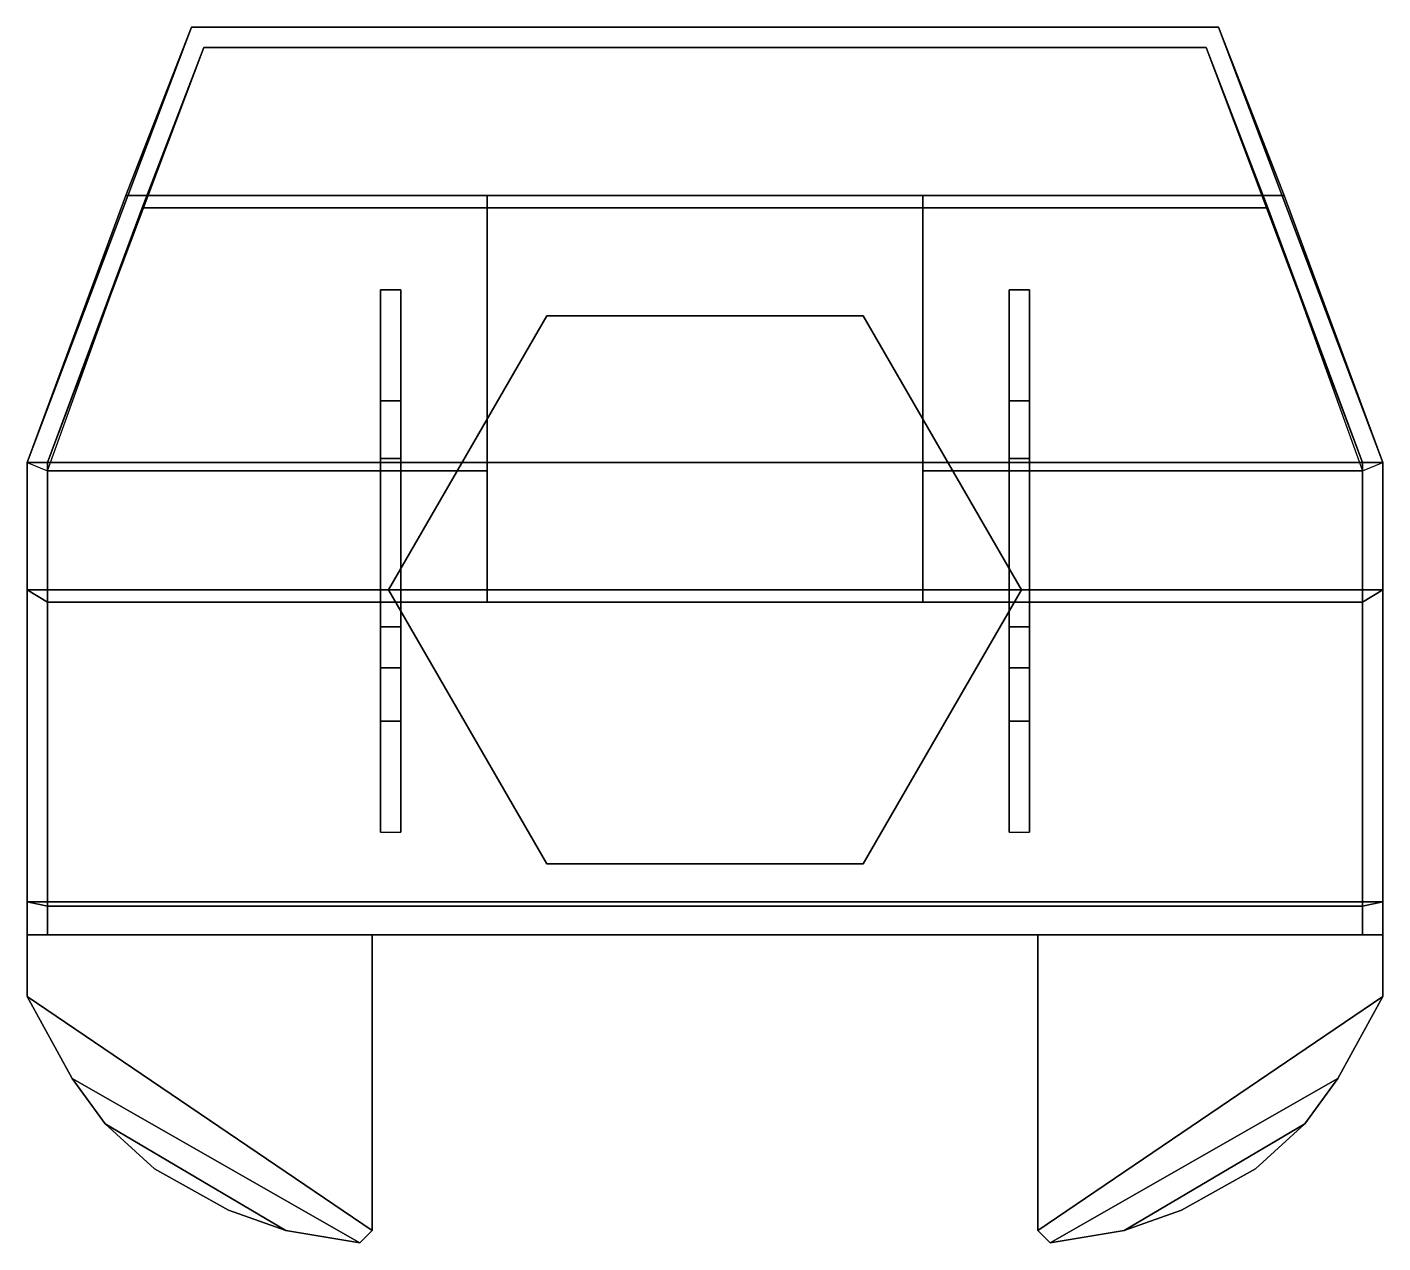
# Model space of a CAD drawing. Extents: x -1.65 to 1.65, y -1.59 to 1.37.
import ezdxf

# ---------------------------------------------------------------- set-up
doc = ezdxf.new("R2010")
doc.units = 0
doc.layers.add('TURRET', color=2, linetype='CONTINUOUS')

msp = doc.modelspace()

# ---------------------------------------------------------------- linework, layer by layer
at = {"layer": 'TURRET'}
for points in [[(-1.41, 0.96, 1.24), (-1.25, 1.37, 0.82), (-1.25, 1.37, 0.1), (-1.65, 0.31, 0.1)], [(1.25, 1.37, 0.1), (1.65, 0.31, 0.1), (-1.65, 0.31, 0.1), (-1.25, 1.37, 0.1)], [(-1.41, 0.96, 1.24), (1.41, 0.96, 1.24), (1.25, 1.37, 0.82), (-1.25, 1.37, 0.82)], [(-1.25, 1.37, 0.82), (1.25, 1.37, 0.82), (1.25, 1.37, 0.1), (-1.25, 1.37, 0.1)], [(1.25, 1.37, 0.1), (1.25, 1.37, 0.82), (1.41, 0.96, 1.24), (1.65, 0.31, 0.1)], [(-1.6, 0.31, 0.15), (1.6, 0.31, 0.15), (1.22, 1.32, 0.15), (-1.22, 1.32, 0.15)], [(-1.22, 1.32, 0.15), (-1.22, 1.32, 0.82), (-1.37, 0.93, 1.24), (-1.6, 0.31, 0.15)], [(1.22, 1.32, 0.82), (1.37, 0.93, 1.24), (-1.37, 0.93, 1.24), (-1.22, 1.32, 0.82)], [(1.22, 1.32, 0.15), (1.22, 1.32, 0.82), (-1.22, 1.32, 0.82), (-1.22, 1.32, 0.15)], [(1.37, 0.93, 1.24), (1.22, 1.32, 0.82), (1.22, 1.32, 0.15), (1.6, 0.31, 0.15)], [(-1.65, 0.31, 1.92), (-0.53, 0.31, 1.92), (-0.53, 0.96, 1.24), (-1.41, 0.96, 1.24)], [(-0.53, 0.96, 1.24), (-0.53, 0.31, 1.92), (-0.53, 0.29, 1.92), (-0.53, 0.93, 1.24)], [(-0.53, 0.93, 1.24), (0.53, 0.93, 1.24), (0.53, 0.96, 1.24), (-0.53, 0.96, 1.24)], [(0.53, 0.31, 1.92), (1.65, 0.31, 1.92), (1.41, 0.96, 1.24), (0.53, 0.96, 1.24)], [(0.53, 0.93, 1.24), (0.53, 0.29, 1.92), (0.53, 0.31, 1.92), (0.53, 0.96, 1.24)], [(1.65, 0.31, 0.1), (1.41, 0.96, 1.24), (1.65, 0.31, 1.92), (1.65, 0.31, 0.1)], [(-1.6, 0.31, 0.15), (-1.37, 0.93, 1.24), (-1.6, 0.31, 1.92), (-1.6, 0.31, 0.15)], [(-0.53, 0.93, 1.24), (-0.53, 0.29, 1.92), (-1.6, 0.29, 1.92), (-1.37, 0.93, 1.24)], [(1.37, 0.93, 1.24), (1.6, 0.29, 1.92), (0.53, 0.29, 1.92), (0.53, 0.93, 1.24)], [(1.37, 0.93, 1.24), (1.37, 0.93, 1.24), (1.6, 0.31, 0.15), (1.6, 0.31, 1.92)], [(-0.79, -0.19, 1.64), (-0.79, 0.32, 1.52), (-0.79, 0.46, 1.26), (-0.79, 0.73, 0.74)], [(-0.79, -0.59, 0.15), (-0.79, -0.19, 1.64), (-0.79, 0.73, 0.74), (-0.79, 0.73, 0.15)], [(-0.79, 0.73, 0.74), (-0.79, 0.46, 1.26), (-0.74, 0.46, 1.26), (-0.74, 0.73, 0.74)], [(-0.79, 0.73, 0.15), (-0.79, 0.73, 0.74), (-0.74, 0.73, 0.74), (-0.74, 0.73, 0.15)], [(-0.74, 0.46, 1.26), (-0.74, 0.32, 1.52), (-0.74, -0.19, 1.64), (-0.74, 0.73, 0.74)], [(-0.74, 0.73, 0.74), (-0.74, -0.19, 1.64), (-0.74, -0.59, 0.15), (-0.74, 0.73, 0.15)], [(0.74, -0.59, 0.15), (0.74, -0.19, 1.64), (0.74, 0.73, 0.74), (0.74, 0.73, 0.15)], [(0.74, -0.19, 1.64), (0.74, 0.32, 1.52), (0.74, 0.46, 1.26), (0.74, 0.73, 0.74)], [(0.74, 0.73, 0.15), (0.74, 0.73, 0.74), (0.79, 0.73, 0.74), (0.79, 0.73, 0.15)], [(0.74, 0.73, 0.74), (0.74, 0.46, 1.26), (0.79, 0.46, 1.26), (0.79, 0.73, 0.74)], [(0.79, 0.73, 0.74), (0.79, -0.19, 1.64), (0.79, -0.59, 0.15), (0.79, 0.73, 0.15)], [(0.79, 0.46, 1.26), (0.79, 0.32, 1.52), (0.79, -0.19, 1.64), (0.79, 0.73, 0.74)], [(-0.77, 0, 0.1), (-0.385, 0.6668, 0.1), (-0.385, 0.6668), (-0.77, 0)], [(-0.385, 0.6668, 0.1), (0.385, 0.6668, 0.1), (0.385, 0.6668), (-0.385, 0.6668)], [(0.385, 0.6668, 0.1), (0.77, 0, 0.1), (0.77, 0), (0.385, 0.6668)], [(-0.79, 0.46, 1.26), (-0.79, 0.32, 1.52), (-0.74, 0.32, 1.52), (-0.74, 0.46, 1.26)], [(0.74, 0.46, 1.26), (0.74, 0.32, 1.52), (0.79, 0.32, 1.52), (0.79, 0.46, 1.26)], [(1.65, 0.31, 0.1), (1.65, -0.84, 0.1), (-1.65, -0.84, 0.1), (-1.65, 0.31, 0.1)], [(-1.65, -0.76, 2.35), (-1.65, 0, 2.25), (-1.65, 0.31, 1.92), (-1.65, -0.84, 1.92)], [(-1.65, -0.84, 1.92), (-1.65, 0.31, 1.92), (-1.65, 0.31, 0.1), (-1.65, -0.84, 0.1)], [(-1.6, 0.29, 1.92), (-1.6, -0.03, 2.24), (-1.65, 0, 2.25), (-1.65, 0.31, 1.92)], [(-1.65, 0, 2.25), (-0.53, 0, 2.25), (-0.53, 0.31, 1.92), (-1.65, 0.31, 1.92)], [(-1.6, -0.84, 0.15), (1.6, -0.84, 0.15), (1.6, 0.31, 0.15), (-1.6, 0.31, 0.15)], [(-1.6, 0.31, 1.92), (-1.6, -0.03, 2.24), (-1.6, -0.77, 2.33), (-1.6, -0.84, 1.92)], [(-1.6, 0.31, 0.15), (-1.6, 0.31, 1.92), (-1.6, -0.84, 1.92), (-1.6, -0.84, 0.15)], [(-0.79, -0.19, 1.64), (-0.79, -0.32, 2.02), (-0.79, -0.09, 2.04), (-0.79, 0.32, 1.52)], [(-0.79, 0.32, 1.52), (-0.79, -0.09, 2.04), (-0.74, -0.09, 2.04), (-0.74, 0.32, 1.52)], [(-0.74, -0.09, 2.04), (-0.74, -0.32, 2.02), (-0.74, -0.19, 1.64), (-0.74, 0.32, 1.52)], [(-0.53, 0.31, 1.92), (-0.53, 0, 2.25), (-0.53, -0.03, 2.24), (-0.53, 0.29, 1.92)], [(0.53, 0.29, 1.92), (0.53, -0.03, 2.24), (0.53, 0, 2.25), (0.53, 0.31, 1.92)], [(0.53, 0, 2.25), (1.65, 0, 2.25), (1.65, 0.31, 1.92), (0.53, 0.31, 1.92)], [(0.74, 0.32, 1.52), (0.74, -0.09, 2.04), (0.79, -0.09, 2.04), (0.79, 0.32, 1.52)], [(0.74, -0.19, 1.64), (0.74, -0.32, 2.02), (0.74, -0.09, 2.04), (0.74, 0.32, 1.52)], [(0.79, -0.09, 2.04), (0.79, -0.32, 2.02), (0.79, -0.19, 1.64), (0.79, 0.32, 1.52)], [(1.6, -0.77, 2.33), (1.6, -0.03, 2.24), (1.6, 0.31, 1.92), (1.6, -0.84, 1.92)], [(1.65, 0.31, 1.92), (1.65, 0, 2.25), (1.6, -0.03, 2.24), (1.6, 0.29, 1.92)], [(1.6, -0.84, 1.92), (1.6, 0.31, 1.92), (1.6, 0.31, 0.15), (1.6, -0.84, 0.15)], [(1.65, 0.31, 1.92), (1.65, 0, 2.25), (1.65, -0.76, 2.35), (1.65, -0.84, 1.92)], [(1.65, 0.31, 0.1), (1.65, 0.31, 1.92), (1.65, -0.84, 1.92), (1.65, -0.84, 0.1)], [(-0.53, 0.29, 1.92), (-0.53, -0.03, 2.24), (-1.6, -0.03, 2.24), (-1.6, 0.29, 1.92)], [(1.6, 0.29, 1.92), (1.6, -0.03, 2.24), (0.53, -0.03, 2.24), (0.53, 0.29, 1.92)], [(1.65, 0, 2.25), (1.65, -0.76, 2.35), (1.6, -0.77, 2.33), (1.6, -0.03, 2.24)], [(-1.65, -0.76, 2.35), (1.65, -0.76, 2.35), (1.65, 0, 2.25), (-1.65, 0, 2.25)], [(-1.6, -0.03, 2.24), (-1.6, -0.77, 2.33), (-1.65, -0.76, 2.35), (-1.65, 0, 2.25)], [(1.6, -0.03, 2.24), (1.6, -0.77, 2.33), (-1.6, -0.77, 2.33), (-1.6, -0.03, 2.24)], [(-0.385, -0.6668, 0.1), (-0.77, 0, 0.1), (-0.77, 0), (-0.385, -0.6668)], [(-0.53, 0, 2.25), (0.53, 0, 2.25), (0.53, -0.03, 2.24), (-0.53, -0.03, 2.24)], [(0.77, 0, 0.1), (0.385, -0.6668, 0.1), (0.385, -0.6668), (0.77, 0)], [(-0.79, -0.09, 2.04), (-0.79, -0.32, 2.02), (-0.74, -0.32, 2.02), (-0.74, -0.09, 2.04)], [(0.74, -0.09, 2.04), (0.74, -0.32, 2.02), (0.79, -0.32, 2.02), (0.79, -0.09, 2.04)], [(-0.74, -0.19, 1.64), (-0.74, -0.32, 2.02), (-0.79, -0.32, 2.02), (-0.79, -0.19, 1.64)], [(-0.74, -0.59, 0.15), (-0.74, -0.19, 1.64), (-0.79, -0.19, 1.64), (-0.79, -0.59, 0.15)], [(0.79, -0.59, 0.15), (0.79, -0.19, 1.64), (0.74, -0.19, 1.64), (0.74, -0.59, 0.15)], [(0.79, -0.19, 1.64), (0.79, -0.32, 2.02), (0.74, -0.32, 2.02), (0.74, -0.19, 1.64)], [(0.385, -0.6668, 0.1), (-0.385, -0.6668, 0.1), (-0.385, -0.6668), (0.385, -0.6668)], [(-1.6, -0.77, 2.33), (1.6, -0.77, 2.33), (1.65, -0.76, 2.35), (-1.65, -0.76, 2.35)], [(-1.6, -0.84, 1.92), (-1.6, -0.77, 2.33), (-1.65, -0.76, 2.35), (-1.65, -0.84, 1.92)], [(1.65, -0.84, 1.92), (1.65, -0.76, 2.35), (1.6, -0.77, 2.33), (1.6, -0.84, 1.92)], [(-1.6, -0.84, 0.15), (-1.6, -0.84, 1.92), (-1.65, -0.84, 1.92), (-1.65, -0.84, 0.15)], [(-1.65, -0.84, 0.1), (-1.65, -0.99, 0.1), (-1.65, -0.99, 0.15), (-1.65, -0.84, 0.15)], [(-0.81, -0.84, 0.1), (-0.81, -1.56, 0.1), (-1.65, -0.99, 0.1), (-1.65, -0.84, 0.1)], [(-1.65, -0.99, 0.15), (-0.81, -1.56, 0.15), (-0.81, -0.84, 0.15), (-1.65, -0.84, 0.15)], [(-0.81, -0.84, 0.1), (0.81, -0.84, 0.1), (0.81, -0.84, 0.15), (-0.81, -0.84, 0.15)], [(-0.81, -0.84, 0.15), (-0.81, -1.56, 0.15), (-0.81, -1.56, 0.1), (-0.81, -0.84, 0.1)], [(1.65, -0.99, 0.1), (0.81, -1.56, 0.1), (0.81, -0.84, 0.1), (1.65, -0.84, 0.1)], [(0.81, -0.84, 0.1), (0.81, -1.56, 0.1), (0.81, -1.56, 0.15), (0.81, -0.84, 0.15)], [(0.81, -0.84, 0.15), (0.81, -1.56, 0.15), (1.65, -0.99, 0.15), (1.65, -0.84, 0.15)], [(1.65, -0.84, 0.15), (1.65, -0.84, 1.92), (1.6, -0.84, 1.92), (1.6, -0.84, 0.15)], [(1.65, -0.84, 0.15), (1.65, -0.99, 0.15), (1.65, -0.99, 0.1), (1.65, -0.84, 0.1)], [(-1.65, -0.99, 0.1), (-1.54, -1.19, 0.1), (-1.54, -1.19, 0.15), (-1.65, -0.99, 0.15)], [(-0.81, -1.56, 0.1), (-0.84, -1.59, 0.1), (-1.54, -1.19, 0.1), (-1.65, -0.99, 0.1)], [(-1.54, -1.19, 0.15), (-0.84, -1.59, 0.15), (-0.81, -1.56, 0.15), (-1.65, -0.99, 0.15)], [(1.54, -1.19, 0.1), (0.84, -1.59, 0.1), (0.81, -1.56, 0.1), (1.65, -0.99, 0.1)], [(0.81, -1.56, 0.15), (0.84, -1.59, 0.15), (1.54, -1.19, 0.15), (1.65, -0.99, 0.15)], [(1.65, -0.99, 0.15), (1.54, -1.19, 0.15), (1.54, -1.19, 0.1), (1.65, -0.99, 0.1)], [(-0.84, -1.59, 0.1), (-1.02, -1.56, 0.1), (-1.46, -1.3, 0.1), (-1.54, -1.19, 0.1)], [(-1.54, -1.19, 0.1), (-1.46, -1.3, 0.1), (-1.46, -1.3, 0.15), (-1.54, -1.19, 0.15)], [(-1.46, -1.3, 0.15), (-1.02, -1.56, 0.15), (-0.84, -1.59, 0.15), (-1.54, -1.19, 0.15)], [(0.84, -1.59, 0.15), (1.02, -1.56, 0.15), (1.46, -1.3, 0.15), (1.54, -1.19, 0.15)], [(1.46, -1.3, 0.1), (1.02, -1.56, 0.1), (0.84, -1.59, 0.1), (1.54, -1.19, 0.1)], [(1.54, -1.19, 0.15), (1.46, -1.3, 0.15), (1.46, -1.3, 0.1), (1.54, -1.19, 0.1)], [(-1.02, -1.56, 0.1), (-1.16, -1.51, 0.1), (-1.34, -1.41, 0.1), (-1.46, -1.3, 0.1)], [(-1.46, -1.3, 0.1), (-1.34, -1.41, 0.1), (-1.34, -1.41, 0.15), (-1.46, -1.3, 0.15)], [(-1.34, -1.41, 0.15), (-1.16, -1.51, 0.15), (-1.02, -1.56, 0.15), (-1.46, -1.3, 0.15)], [(1.02, -1.56, 0.15), (1.16, -1.51, 0.15), (1.34, -1.41, 0.15), (1.46, -1.3, 0.15)], [(1.34, -1.41, 0.1), (1.16, -1.51, 0.1), (1.02, -1.56, 0.1), (1.46, -1.3, 0.1)], [(1.46, -1.3, 0.15), (1.34, -1.41, 0.15), (1.34, -1.41, 0.1), (1.46, -1.3, 0.1)], [(-1.34, -1.41, 0.1), (-1.16, -1.51, 0.1), (-1.16, -1.51, 0.15), (-1.34, -1.41, 0.15)], [(1.34, -1.41, 0.15), (1.16, -1.51, 0.15), (1.16, -1.51, 0.1), (1.34, -1.41, 0.1)], [(-1.02, -1.56, 0.15), (-1.16, -1.51, 0.15), (-1.16, -1.51, 0.1), (-1.02, -1.56, 0.1)], [(1.02, -1.56, 0.1), (1.16, -1.51, 0.1), (1.16, -1.51, 0.15), (1.02, -1.56, 0.15)], [(-0.84, -1.59, 0.15), (-1.02, -1.56, 0.15), (-1.02, -1.56, 0.1), (-0.84, -1.59, 0.1)], [(-0.81, -1.56, 0.15), (-0.84, -1.59, 0.15), (-0.84, -1.59, 0.1), (-0.81, -1.56, 0.1)], [(0.81, -1.56, 0.1), (0.84, -1.59, 0.1), (0.84, -1.59, 0.15), (0.81, -1.56, 0.15)], [(0.84, -1.59, 0.1), (1.02, -1.56, 0.1), (1.02, -1.56, 0.15), (0.84, -1.59, 0.15)]]:
    msp.add_3dface(points, dxfattribs=at)

doc.saveas('drawing.dxf')
